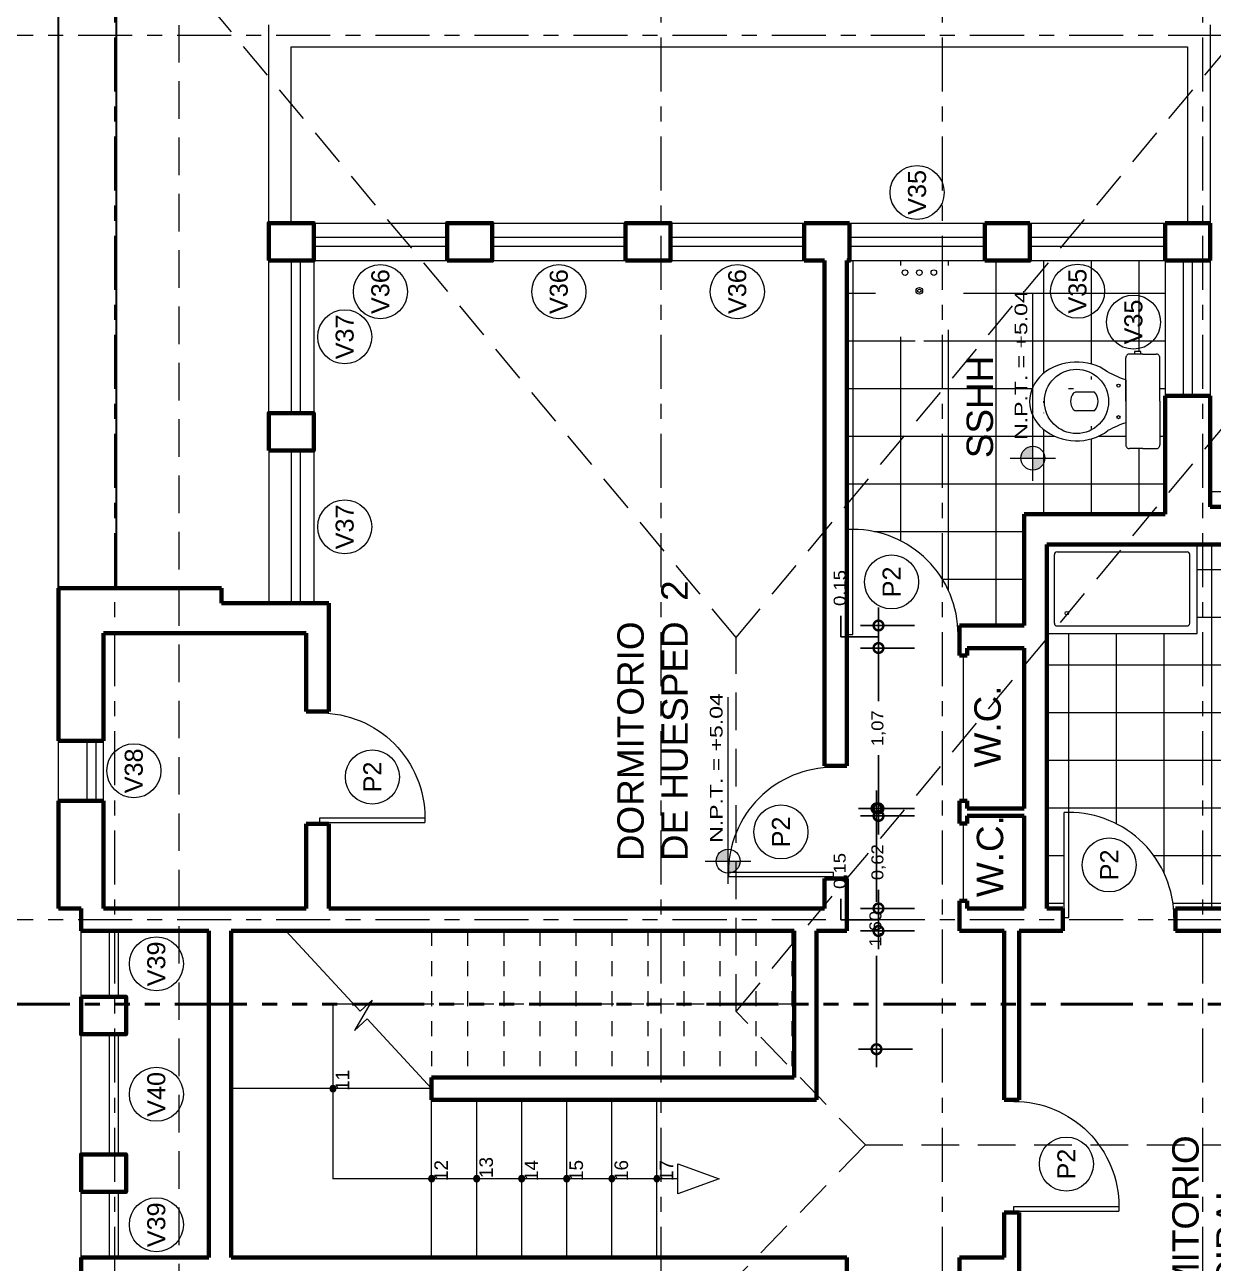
# Model space of a CAD drawing. Header units: millimetres. Extents: x -1459 to -1413, y -119 to 301.
# Drawn here: x -1448.6 to -1440.69, y 54.21 to 62.46 of the extents above; entities that cross this region are included whole.
import ezdxf

# ---------------------------------------------------------------- set-up
doc = ezdxf.new("R2010")
doc.units = ezdxf.units.MM
for name, pattern in [('ACAD_ISO06W100', [36, 24, -3, 0, -3, 0, -3, 0, -3]), ('ACAD_ISO10W100', [18, 12, -3, 0, -3]), ('RAYITAS', [0.375, 0.25, -0.125])]:
    doc.linetypes.add(name, pattern=pattern)
doc.layers.get('0').update_dxf_attribs({"lineweight": 0})
doc.layers.get('Defpoints').update_dxf_attribs({"lineweight": 5})
for name, color, linetype, lineweight in [('CORTE PLUMA 5', 5, 'Continuous', 40), ('COTAS', 190, 'Continuous', 9), ('EJES', 2, 'ACAD_ISO10W100', 13), ('GRADAS CAMBIO NIVEL', 3, 'Continuous', 15), ('MOBILIARIO FIJO', 2, 'Continuous', 9), ('MURO CORTADO', 1, 'Continuous', 60), ('MURO VISTO', 6, 'Continuous', 18), ('PLUMA 4', 8, 'Continuous', 30), ('PROYECCIONES', 40, 'RAYITAS', 13), ('PUERTA VENTANA', 4, 'Continuous', 9), ('TEXTOS', 30, 'Continuous', 5), ('TEXTURAS', 227, 'Continuous', 0), ('VANOS CUADRO', 8, 'Continuous', 9)]:
    doc.layers.add(name, color=color, linetype=linetype, lineweight=lineweight)
doc.styles.add('Arial', font='arial.ttf')
doc.styles.add('ARIAL DERECHO', font='arial.ttf', dxfattribs={"width": 1.1})
doc.styles.get("Standard").update_dxf_attribs({"font": 'arial.ttf'})
doc.dimstyles.new('COTAS 50 OK', dxfattribs={"dimtxt": 0.08, "dimasz": 0.13, "dimexe": 0.12, "dimexo": 0.2, "dimgap": 0.07, "dimtad": 0, "dimtih": 1, "dimtoh": 1, "dimzin": 0, "dimtxsty": 'ARIAL DERECHO', "dimblk": 'DOTSMALL', "dimcen": 0.15, "dimdle": 0.12, "dimadec": 0, "dimazin": 0, "dimtfac": 1, "dimtmove": 1, "dimatfit": 3, "dimfxl": 1, "dimtzin": 0, "dimarcsym": 0})
pattern_1 = [(180, (-1328.150261513478, -492.7297410137849), (-5.551115123125783e-17, -0.3175), []), (270, (-1328.150261513478, -492.7297410137849), (0.3175, -5.551115123125783e-17), [])]

# ---------------------------------------------------------------- blocks, each defined once
blk = doc.blocks.new('npt')
h = blk.add_hatch(color=256)
h.paths.add_polyline_path([(-2.91038e-11, -3.638e-12), (0.0708749999757856, -3.638e-12, 0.4142135623368033), (0, 0.0708750000012515)])
h.paths.add_polyline_path([(0, -0.0708750000012515), (-2.91038e-11, -3.638e-12), (-0.0708749999757856, 0, 0.4142135623232728)])
for p, q in [((0, 0.1350000000020373), (0, -0.1350000000020373)), ((-0.1350000000093132, 0), (0.9715157110476866, 0))]:
    blk.add_line(p, q)
blk.add_circle((0, 0), 0.0708750000000036)
blk = doc.blocks.new('puerta--75')
at = {"layer": 'PUERTA VENTANA'}
for p, q in [((211.9256357490316, 118.6010846630245), (212.6256357490317, 118.6010846630245)), ((211.9256357490316, 118.6010846630245), (211.9256357490316, 118.5710846630245)), ((212.6256357490317, 118.5710846630243), (212.6256357490317, 118.6010846630245)), ((211.9256357490316, 118.5710846630245), (212.6256357490317, 118.5710846630245))]:
    blk.add_line(p, q, dxfattribs=at)
blk.add_arc((211.9256357490316, 118.5710846630243), 0.7000000000000524, 270, 1.302755197527456e-11, dxfattribs=at)
blk = doc.blocks.new('CIRCULO GRADA')
at = {"layer": 'GRADAS CAMBIO NIVEL'}
h = blk.add_hatch(color=256, dxfattribs=at)
h.paths.add_polyline_path([(0.0141421356237146, 0.0141421356237288, 0.4142135623736029), (-0.014142135623743, 0.0141421356237288), (-1.42e-14, 0)])
h.paths.add_polyline_path([(0.0141421356237146, 0.0141421356237288), (-4.26e-14, 0), (0.0141421356237146, -0.0141421356237288, 0.4142135623738109)])
h.paths.add_polyline_path([(0.0141421356237146, -0.0141421356237288), (-4.26e-14, 0), (-0.0141421356237146, -0.0141421356237288, 0.414213562372146)])
h.paths.add_polyline_path([(-7.11e-14, -5.68e-14), (-0.0141421356237999, 0.014142135623672, 0.4142135623711055), (-0.0141421356236862, -0.0141421356237288)])
blk.add_circle((0, 0), 0.02, dxfattribs=at)
blk = doc.blocks.new('INODORO 1')
at = {"layer": 'MOBILIARIO FIJO'}
for p, q in [((367.3718861687515, 148.7860142749043), (367.0817377737691, 148.7860142749043)), ((367.3718861687515, 148.7860142749043), (367.6620345637338, 148.7860142749043)), ((367.0567010465671, 148.6728973968418), (367.0567010465671, 148.7607990253489)), ((367.6870712909359, 148.6728973968416), (367.6870712909359, 148.7607990253614)), ((367.056922695628, 148.6599393464955), (367.0408132338274, 148.659939346496)), ((367.0408132338274, 148.659939346496), (367.0408132338274, 148.6179146635377)), ((367.0408132338274, 148.6179146635377), (367.056922695628, 148.6179146635377)), ((367.0567010465671, 148.6728973968418), (367.0567010465671, 148.5849957683222)), ((367.6870712909359, 148.6728973968416), (367.6870712909359, 148.5849957683345)), ((367.3718861687513, 148.5597805187792), (367.0817377737691, 148.5597805187792)), ((367.2281353397315, 148.559780518779), (367.5156369977714, 148.5597805187792)), ((367.3718861687513, 148.5597805187792), (367.6620345637338, 148.559780518779)), ((367.3097712047582, 148.350357515372), (367.3097712047582, 148.2312875803245)), ((367.4344444308666, 148.350357515372), (367.4344444308666, 148.2312875803243))]:
    blk.add_line(p, q, dxfattribs=at)
for centre, radius in [((367.2670461104175, 148.510534847502), 0.01050617073951798), ((367.4771695252074, 148.510534847502), 0.01050617073951798), ((367.3724452111004, 148.2309715410418), 0.213941777026081)]:
    blk.add_circle(centre, radius, dxfattribs=at)
for centre, radius, start, end in [((367.0817377737691, 148.7609769157389), 0.02503735916548067, 90, 180.4070898312266), ((367.6620345637338, 148.7609769157389), 0.02503735916548067, 359.5929101973957, 90), ((367.0817377737691, 148.5848178779447), 0.02503735916548067, 179.5929101973827, 270), ((367.6620345637338, 148.5848178779445), 0.02503735916548067, 270, 0.4070898312265475), ((367.3721078178124, 148.2833581636849), 0.0915137500792298, 47.06469712182599, 132.935302878174), ((367.345608920503, 148.2328051383201), 0.03586983206079106, 182.4247570438933, 221.6359265069881), ((367.3721078178124, 148.2833581636849), 0.0915137500792298, 234.3729721009291, 305.6270278991839), ((367.3986067151219, 148.2328051383201), 0.03586983206079106, 318.3640734932557, 357.5752429557417)]:
    blk.add_arc(centre, radius, start, end, dxfattribs=at)
blk.add_ellipse((367.3724452111004, 148.2309715410418), major_axis=(-0.0003373932877366696, -0.31206743737107), ratio=0.8415857121190743, start_param=-2.293426309950728, end_param=2.307823187087835, dxfattribs=at)
for points, knots in [([(367.2281353397315, 148.559780518779), (367.2247829374159, 148.5395008579339), (367.2065621791568, 148.4981968193192), (367.1864694924083, 148.45875804), (367.1756766158147, 148.4375733232164)], [0, 0, 0, 0, 0.06166465119885829, 0.1332294422540202, 0.1332294422540202, 0.1332294422540202, 0.1332294422540202]), ([(367.5156369977714, 148.5597805187792), (367.5190887053326, 148.5396575949294), (367.5370036164405, 148.4993662586337), (367.5566997178784, 148.4608595859115), (367.5671427253361, 148.4404984936543)], [0.0004021721269464019, 0.0004021721269464019, 0.0004021721269464019, 0.0004021721269464019, 0.06166465119885829, 0.130541715782985, 0.130541715782985, 0.130541715782985, 0.130541715782985])]:
    blk.add_open_spline(points, degree=3, knots=knots, dxfattribs=at)
blk = doc.blocks.new('lavadero')
at = {"layer": 'MOBILIARIO FIJO'}
for centre, radius in [((270.2381860995952, 170.0337228569724), 0.01840810419685113), ((270.1174549883727, 169.9386143186225), 0.02218251811223126), ((270.1174549883727, 169.9386143186225), 0.01143709943312388), ((270.2381860995952, 169.9382308164518), 0.01840810419685113), ((270.2381860995952, 169.8423552737599), 0.01840810419685113)]:
    blk.add_circle(centre, radius, dxfattribs=at)
blk = doc.blocks.new('tina')
at = {"layer": 'MOBILIARIO FIJO'}
for p, q in [((474.0876714422936, 117.452777468447), (474.0876714422936, 116.4508405376041)), ((474.1376714422937, 117.3847560848762), (474.1376714422937, 116.5188619211749)), ((474.1556928258645, 117.4027774684471), (474.6133904621713, 117.4027774684473)), ((474.6314118457421, 117.3847560848762), (474.6314118457421, 116.5188619211749)), ((474.0876714422936, 116.4508405376041), (474.6814118457421, 116.4508405376041)), ((474.1556928258645, 116.5008405376041), (474.6133904621713, 116.5008405376043))]:
    blk.add_line(p, q, dxfattribs=at)
blk.add_circle((474.2233577326882, 117.3195306842135), 0.01143709943312388, dxfattribs=at)
for centre, start, end in [((474.1556928258645, 117.3847560848762), 90, 180), ((474.6133904621713, 117.3847560848762), 0, 90), ((474.1556928258645, 116.5188619211749), 180, 270), ((474.6133904621713, 116.5188619211749), 270, 0)]:
    blk.add_arc(centre, 0.01802138357084004, start, end, dxfattribs=at)
blk = doc.blocks.new('_DotSmall')
at = {"color": 0, "linetype": 'ByBlock', "const_width": 0.5}
blk.add_lwpolyline([(-0.0625, 0, 1), (0.0625, 0, 1)], format="xyb", close=True, dxfattribs=at)
blk = doc.blocks.new('*D794')
at = {"layer": 'COTAS', "color": 0, "lineweight": -2}
for p, q in [((-1442.917234611934, 56.30547944585121), (-1442.917234611934, 56.69547944585087)), ((-1443.16838740866, 56.50047944585104), (-1443.16838740866, 56.64047944585104)), ((-1442.67725523399, 56.57547944585087), (-1443.037234611934, 56.57547944585087)), ((-1442.917234611934, 56.50047944585104), (-1443.16838740866, 56.50047944585104)), ((-1442.67725523399, 56.42547944585121), (-1443.037234611934, 56.42547944585121))]:
    blk.add_line(p, q, dxfattribs=at)
at = {"layer": 'Defpoints', "color": 0}
for p in [(-1442.917234611934, 56.57547944585087), (-1442.47725523399, 56.57547944585087), (-1442.47725523399, 56.42547944585121)]:
    blk.add_point(p, dxfattribs=at)
at = {"layer": 'COTAS', "color": 0, "lineweight": -2, "xscale": 0.13, "yscale": 0.13, "zscale": 0.13}
for p, rotation in [((-1442.917234611934, 56.57547944585087), 90), ((-1442.917234611934, 56.42547944585121), 270)]:
    blk.add_blockref('_DotSmall', p, dxfattribs=dict(at, rotation=rotation))
at = {"layer": 'COTAS', "color": 0, "insert": (-1443.16838740866, 56.82510154680608), "char_height": 0.08, "attachment_point": 5, "rotation": 90.00000000000001, "style": 'ARIAL DERECHO'}
blk.add_mtext('0,15', dxfattribs=at)
blk = doc.blocks.new('*D795')
at = {"layer": 'COTAS', "color": 0, "lineweight": -2}
for p, q in [((-1442.917234611934, 58.18980445694039), (-1442.917234611934, 58.57980445693939)), ((-1443.16838740866, 58.38480445693989), (-1443.16838740866, 58.52480445693989)), ((-1442.67725523399, 58.45980445693939), (-1443.037234611934, 58.45980445693939)), ((-1442.917234611934, 58.38480445693989), (-1443.16838740866, 58.38480445693989)), ((-1442.67725523399, 58.30980445694038), (-1443.037234611934, 58.30980445694038))]:
    blk.add_line(p, q, dxfattribs=at)
at = {"layer": 'Defpoints', "color": 0}
for p in [(-1442.917234611934, 58.45980445693939), (-1442.47725523399, 58.45980445693939), (-1442.47725523399, 58.30980445694038)]:
    blk.add_point(p, dxfattribs=at)
at = {"layer": 'COTAS', "color": 0, "lineweight": -2, "xscale": 0.13, "yscale": 0.13, "zscale": 0.13}
for p, rotation in [((-1442.917234611934, 58.45980445693939), 90), ((-1442.917234611934, 58.30980445694038), 270)]:
    blk.add_blockref('_DotSmall', p, dxfattribs=dict(at, rotation=rotation))
at = {"layer": 'COTAS', "color": 0, "insert": (-1443.16838740866, 58.70942655789493), "char_height": 0.08, "attachment_point": 5, "rotation": 90.00000000000001, "style": 'ARIAL DERECHO'}
blk.add_mtext('0,15', dxfattribs=at)
blk = doc.blocks.new('*D796')
at = {"layer": 'COTAS', "color": 0, "lineweight": -2}
for p, q in [((-1442.930518359869, 57.36143229133889), (-1442.930518359869, 56.6197058685951)), ((-1442.690538981924, 57.2414322913389), (-1443.050518359869, 57.2414322913389)), ((-1442.930518359869, 55.5179794458513), (-1442.930518359869, 56.2597058685951)), ((-1442.690538981924, 55.6379794458513), (-1443.050518359869, 55.6379794458513))]:
    blk.add_line(p, q, dxfattribs=at)
at = {"layer": 'Defpoints', "color": 0}
for p in [(-1442.490538981924, 57.2414322913389), (-1442.930518359869, 55.6379794458513), (-1442.490538981924, 55.6379794458513)]:
    blk.add_point(p, dxfattribs=at)
at = {"layer": 'COTAS', "color": 0, "lineweight": -2, "xscale": 0.13, "yscale": 0.13, "zscale": 0.13}
for p, rotation in [((-1442.930518359869, 57.2414322913389), 90), ((-1442.930518359869, 55.6379794458513), 270)]:
    blk.add_blockref('_DotSmall', p, dxfattribs=dict(at, rotation=rotation))
at = {"layer": 'COTAS', "color": 0, "insert": (-1442.930518359869, 56.43970586859515), "char_height": 0.08, "attachment_point": 5, "rotation": 90.00000000000001, "style": 'ARIAL DERECHO'}
blk.add_mtext('1,60', dxfattribs=at)
blk = doc.blocks.new('*D797')
at = {"layer": 'COTAS', "color": 0, "lineweight": -2}
for p, q in [((-1442.917234611934, 57.31143229133882), (-1442.917234611934, 57.06729761484315)), ((-1442.67725523399, 57.19143229133883), (-1443.037234611934, 57.19143229133883)), ((-1442.917234611934, 56.45547944585088), (-1442.917234611934, 56.69961412234655)), ((-1442.67725523399, 56.57547944585087), (-1443.037234611934, 56.57547944585087))]:
    blk.add_line(p, q, dxfattribs=at)
at = {"layer": 'Defpoints', "color": 0}
for p in [(-1442.917234611934, 57.19143229133883), (-1442.47725523399, 57.19143229133883), (-1442.47725523399, 56.57547944585087)]:
    blk.add_point(p, dxfattribs=at)
at = {"layer": 'COTAS', "color": 0, "lineweight": -2, "xscale": 0.13, "yscale": 0.13, "zscale": 0.13}
for p, rotation in [((-1442.917234611934, 57.19143229133883), 90), ((-1442.917234611934, 56.57547944585087), 270)]:
    blk.add_blockref('_DotSmall', p, dxfattribs=dict(at, rotation=rotation))
at = {"layer": 'COTAS', "color": 0, "insert": (-1442.917234611934, 56.88345586859491), "char_height": 0.08, "attachment_point": 5, "rotation": 90.00000000000001, "style": 'ARIAL DERECHO'}
blk.add_mtext('0,62', dxfattribs=at)
blk = doc.blocks.new('*D798')
at = {"layer": 'COTAS', "color": 0, "lineweight": -2}
for p, q in [((-1442.917234611934, 58.42980445694038), (-1442.917234611934, 57.95576844235246)), ((-1442.67725523399, 58.30980445694038), (-1443.037234611934, 58.30980445694038)), ((-1442.917234611934, 57.1214322913389), (-1442.917234611934, 57.59546830592681)), ((-1442.67725523399, 57.2414322913389), (-1443.037234611934, 57.2414322913389))]:
    blk.add_line(p, q, dxfattribs=at)
at = {"layer": 'Defpoints', "color": 0}
for p in [(-1442.917234611934, 58.30980445694038), (-1442.47725523399, 58.30980445694038), (-1442.47725523399, 57.2414322913389)]:
    blk.add_point(p, dxfattribs=at)
at = {"layer": 'COTAS', "color": 0, "lineweight": -2, "xscale": 0.13, "yscale": 0.13, "zscale": 0.13}
for p, rotation in [((-1442.917234611934, 58.30980445694038), 90), ((-1442.917234611934, 57.2414322913389), 270)]:
    blk.add_blockref('_DotSmall', p, dxfattribs=dict(at, rotation=rotation))
at = {"layer": 'COTAS', "color": 0, "insert": (-1442.917234611934, 57.7756183741397), "char_height": 0.08, "attachment_point": 5, "rotation": 90.00000000000001, "style": 'ARIAL DERECHO'}
blk.add_mtext('1,07', dxfattribs=at)

msp = doc.modelspace()

# ---------------------------------------------------------------- hatches: boundary and pattern name
at = {"layer": 'TEXTURAS'}
h = msp.add_hatch(dxfattribs=at)
h.set_pattern_fill('ANSI37', color=256, scale=0.1, angle=45, style=0)
h.set_pattern_definition(pattern_1)
h.paths.add_polyline_path([(-1442.937069423746, 60.63633754151462), (-1442.937069423746, 60.82930177013188, -0.414213562373095), (-1442.909457267451, 60.85691392642704), (-1442.490538981924, 60.85691392642704), (-1442.490538981924, 60.88978683261402), (-1443.110037610481, 60.88978683261402), (-1443.127255233989, 60.88978683261402), (-1443.12725523399, 59.26452822972576), (-1442.490538981924, 60.02838392633961), (-1442.490538981924, 60.39779901752931, -0.5753149306395711)])
h = msp.add_hatch(dxfattribs=at)
h.set_pattern_fill('ANSI37', color=256, scale=0.1, angle=45, style=0)
h.set_pattern_definition(pattern_1)
h.paths.add_polyline_path([(-1442.490538981924, 60.88978683261402), (-1442.490538981924, 60.85691392642704), (-1442.379457267451, 60.85691392642704, -0.4142135623720597), (-1442.351845111156, 60.82930177013199), (-1442.351845111155, 60.63633754157351, -0.2503601734441177), (-1442.490538981924, 60.39779901752931), (-1442.490538981924, 60.02838392633961), (-1441.772511699503, 60.88978683261402), (-1441.910037610481, 60.88978683261402), (-1442.210037610481, 60.88978683261402)])
h = msp.add_hatch(dxfattribs=at)
h.set_pattern_fill('ANSI37', color=256, scale=0.1, angle=45, style=0)
h.set_pattern_definition(pattern_1)
edge = h.paths.add_edge_path()
edge.add_line((-1442.490538981924, 60.02838392633961), (-1442.490538981924, 59.90628803957199))
edge.add_line((-1442.490538981924, 59.90628803957199), (-1441.905801096501, 59.90628803957199))
edge.add_ellipse((-1441.598502421081, 59.9519295151533), major_axis=(-0.3120674373710446, 0.0003373932873518012), ratio=0.84158571211866, start_angle=228.5963518155213, end_angle=370.0815713330672, ccw=False)
edge.add_spline(control_points=[(-1441.391900638906, 60.14869811043897), (-1441.370715922123, 60.13790523384543), (-1441.331277142804, 60.11781254709692), (-1441.289973104189, 60.09959178883784), (-1441.269693443344, 60.09623938652223)], knot_values=[0, 0, 0, 0, 0.0715647910551619, 0.1332294422540202, 0.1332294422540202, 0.1332294422540202, 0.1332294422540202], degree=3, periodic=0)
edge.add_line((-1441.269693443344, 60.09623938652223), (-1441.269693443344, 60.24263695248462))
edge.add_arc((-1441.244656084178, 60.24263695248462), 0.02503735916549282, 90, 180, ccw=False)
edge.add_line((-1441.244656084178, 60.2676743116501), (-1441.211559298585, 60.2676740741833))
edge.add_line((-1441.211559298585, 60.2676740741833), (-1441.211559298585, 60.28356149242629))
edge.add_line((-1441.211559298585, 60.28356149242629), (-1441.169534615627, 60.28356149242629))
edge.add_line((-1441.169534615627, 60.28356149242629), (-1441.169534615627, 60.26767367968657))
edge.add_line((-1441.169534615627, 60.26767367968657), (-1441.156576565281, 60.26767367968657))
edge.add_line((-1441.156576565281, 60.26767367968657), (-1441.068497046384, 60.2676743116501))
edge.add_arc((-1441.068497046384, 60.24263695248462), 0.02503735916548253, 0, 90, ccw=False)
edge.add_line((-1441.043459687219, 60.24263695248462), (-1441.043459687219, 59.95248855750216))
edge.add_line((-1441.043459687219, 59.95248855750216), (-1441.043459687219, 59.90628803957199))
edge.add_line((-1441.043459687219, 59.90628803957199), (-1441.00849720651, 59.90628803957199))
edge.add_line((-1441.00849720651, 59.90628803957199), (-1441.00849720651, 59.98978683261404))
edge.add_line((-1441.00849720651, 59.98978683261404), (-1441.00849720651, 60.88978683261402))
edge.add_line((-1441.00849720651, 60.88978683261402), (-1441.772511699503, 60.88978683261402))
edge.add_line((-1441.772511699503, 60.88978683261402), (-1442.490538981924, 60.02838392633961))
h = msp.add_hatch(dxfattribs=at)
h.set_pattern_fill('ANSI37', color=256, scale=0.1, angle=45, style=0)
h.set_pattern_definition(pattern_1)
h.paths.add_polyline_path([(-1443.12725523399, 59.26452822972576), (-1443.12725523399, 58.3998044569399), (-1443.11725523399, 58.3998044569399), (-1443.11725523399, 59.09980445693984), (-1443.087255233992, 59.09980445693995, -0.2608502408390358), (-1442.490538981924, 58.76576854605409), (-1442.490538981924, 60.02838392633961)])
h = msp.add_hatch(dxfattribs=at)
h.set_pattern_fill('ANSI37', color=256, scale=0.1, angle=45, style=0)
h.set_pattern_definition(pattern_1)
edge = h.paths.add_edge_path()
edge.add_line((-1442.490538981924, 59.90628803957199), (-1442.490538981924, 58.76576854605409))
edge.add_arc((-1443.087255233989, 58.3998044569399), 0.7000000000000796, 0, 31.520650696167024, ccw=False)
edge.add_line((-1442.387255233989, 58.3998044569399), (-1442.377255233989, 58.3998044569399))
edge.add_line((-1442.377255233989, 58.3998044569399), (-1442.377255233989, 58.45980445693939))
edge.add_line((-1442.377255233989, 58.45980445693939), (-1441.946127440305, 58.45980445693985))
edge.add_line((-1441.946127440305, 58.45980445693985), (-1441.946127440305, 59.20014116808179))
edge.add_line((-1441.946127440305, 59.20014116808179), (-1441.10454486956, 59.20014116808224))
edge.add_line((-1441.10454486956, 59.20014116808224), (-1441.00849720651, 59.31536762112839))
edge.add_line((-1441.00849720651, 59.31536762112839), (-1441.00849720651, 59.90628803957199))
edge.add_line((-1441.00849720651, 59.90628803957199), (-1441.043459687219, 59.90628803957199))
edge.add_line((-1441.043459687219, 59.90628803957199), (-1441.043459687219, 59.66234016251994))
edge.add_arc((-1441.068497046384, 59.66234016251994), 0.02503735916549565, -90, 0, ccw=False)
edge.add_line((-1441.068497046384, 59.63730280335446), (-1441.156576565281, 59.63730343531776))
edge.add_line((-1441.156576565281, 59.63730343531776), (-1441.244656084178, 59.63730280335446))
edge.add_arc((-1441.244656084178, 59.66234016251994), 0.02503735916548252, 180, 270, ccw=False)
edge.add_line((-1441.269693443344, 59.66234016251994), (-1441.269693443344, 59.80873772848233))
edge.add_spline(control_points=[(-1441.269693443344, 59.80873772848233), (-1441.289816367193, 59.8052860209211), (-1441.330107703489, 59.78737110981317), (-1441.368614376211, 59.76767500837533), (-1441.388975468469, 59.75723200091758)], knot_values=[0.0004021721269464019, 0.0004021721269464019, 0.0004021721269464019, 0.0004021721269464019, 0.06166465119885829, 0.130541715782985, 0.130541715782985, 0.130541715782985, 0.130541715782985], degree=3, periodic=0)
edge.add_ellipse((-1441.598502421081, 59.9519295151533), major_axis=(-0.3120674373710446, 0.0003373932873518012), ratio=0.84158571211866, start_angle=370.0815713330672, end_angle=492.22852848246464, ccw=False)
edge.add_line((-1441.905801096501, 59.90628803957199), (-1442.490538981924, 59.90628803957199))
h = msp.add_hatch(dxfattribs=at)
h.set_pattern_fill('ANSI37', color=256, scale=0.1, angle=45, style=0)
h.set_pattern_definition([(180, (-1398.787201734113, -397.7314902178164), (-5.551115123125783e-17, -0.3175), []), (270, (-1398.787201734113, -397.7314902178164), (0.3175, -5.551115123125783e-17), [])])
edge = h.paths.add_edge_path(flags=16)
edge.add_ellipse((-1440.297913272509, 57.95694024224187), major_axis=(0.3120674373710455, 0.0003373932876609182), ratio=0.8415857121193885, start_angle=47.771471517431394, end_angle=311.4036481844864, ccw=False)
edge.add_spline(control_points=[(-1440.088386319896, 58.15163775647758), (-1440.068025227639, 58.14119474901983), (-1440.029518554917, 58.121498647582), (-1439.989227218621, 58.10358373647406), (-1439.969104294771, 58.10013202891284)], knot_values=[0.000402172126946404, 0.000402172126946404, 0.000402172126946404, 0.000402172126946404, 0.06927923671107312, 0.130541715782985, 0.130541715782985, 0.130541715782985, 0.130541715782985], degree=3, periodic=0)
edge.add_line((-1439.969104294771, 58.10013202891284), (-1439.969104294772, 58.24652959487523))
edge.add_arc((-1439.944066935606, 58.24652959487523), 0.02503735916548253, 90.40708979480519, 180, ccw=False)
edge.add_line((-1439.94424482598, 58.2715663220774), (-1439.855987416709, 58.2715663220774))
edge.add_line((-1439.855987416709, 58.2715663220774), (-1439.768085788189, 58.2715663220774))
edge.add_arc((-1439.767907897812, 58.24652959487523), 0.02503735916549566, 0, 90.40708980260979, ccw=False)
edge.add_line((-1439.742870538646, 58.24652959487523), (-1439.742870538646, 57.956381199893))
edge.add_line((-1439.742870538646, 57.956381199893), (-1439.742870538646, 57.66623280491055))
edge.add_arc((-1439.767907897812, 57.66623280491055), 0.02503735916548253, -89.59291013234753, 0, ccw=False)
edge.add_line((-1439.767730007406, 57.6411960777086), (-1439.855987416709, 57.6411960777086))
edge.add_line((-1439.855987416709, 57.6411960777086), (-1439.868945467055, 57.6411960777086))
edge.add_line((-1439.868945467055, 57.6411960777086), (-1439.868945467055, 57.62530826496888))
edge.add_line((-1439.868945467055, 57.62530826496888), (-1439.910970150013, 57.62530826496888))
edge.add_line((-1439.910970150013, 57.62530826496888), (-1439.910970150013, 57.6411960777086))
edge.add_line((-1439.910970150013, 57.6411960777086), (-1439.943889045196, 57.6411960777086))
edge.add_arc((-1439.944066935606, 57.66623280491055), 0.02503735916549283, 180, 270.4070898759775, ccw=False)
edge.add_line((-1439.969104294771, 57.66623280491055), (-1439.969104294771, 57.81263037087294))
edge.add_spline(control_points=[(-1439.969104294772, 57.81263037087294), (-1439.989383955617, 57.80927796855732), (-1440.030687994231, 57.79105721029825), (-1440.070126773551, 57.77096452354974), (-1440.091311490334, 57.76017164695619)], knot_values=[0, 0, 0, 0, 0.06166465119885829, 0.1332294422540202, 0.1332294422540202, 0.1332294422540202, 0.1332294422540202], degree=3, periodic=0)
h.paths.add_polyline_path([(-1439.963438322771, 57.32209157302484), (-1439.770474094213, 57.32209157302415, -0.4142135623720599), (-1439.742861937918, 57.29447941672899), (-1439.742861937918, 56.76447941672924, -0.4142135623730951), (-1439.770474094213, 56.73686726043408), (-1439.963438322827, 56.73686726043408, -0.9646142265620266)], flags=16)
edge = h.paths.add_edge_path()
edge.add_line((-1439.692879155745, 56.57547944585085), (-1439.692879155744, 59.00014116808288))
edge.add_line((-1439.692879155744, 59.00014116808288), (-1440.794190509462, 59.00014116808231))
edge.add_line((-1440.794190509462, 59.00014116808231), (-1440.794190509462, 58.40640076463328))
edge.add_line((-1440.794190509462, 58.40640076463328), (-1441.796127440305, 58.40640076463328))
edge.add_line((-1441.796127440305, 58.40640076463328), (-1441.796127440305, 56.57547944585085))
edge.add_line((-1441.796127440305, 56.57547944585085), (-1441.680036937272, 56.57547944585085))
edge.add_line((-1441.680036937272, 56.57547944585085), (-1441.680036937272, 57.21547944585106))
edge.add_line((-1441.680036937272, 57.21547944585106), (-1441.650036937273, 57.21547944585106))
edge.add_arc((-1441.650036937272, 56.51547944585101), 0.7000000000000455, 0, 90.00000000011158, ccw=False)
edge.add_line((-1440.950036937272, 56.51547944585101), (-1440.940036937272, 56.51547944585101))
edge.add_line((-1440.940036937272, 56.51547944585101), (-1440.940036937272, 56.57547944585085))
edge.add_line((-1440.940036937272, 56.57547944585085), (-1439.692879155745, 56.57547944585085))

# ---------------------------------------------------------------- linework, layer by layer
at = {"layer": 'CORTE PLUMA 5', "linetype": 'ACAD_ISO06W100', "lineweight": 40, "ltscale": 0.02}
msp.add_line((-1453.503038981919, 55.93797944585103), (-1425.428038981923, 55.93797944585103), dxfattribs=at)
at = {"layer": 'EJES', "ltscale": 0.03}
for p, q in [((-1448.003038981919, 29.67547944585132), (-1448.003038981919, 81.60047944585105)), ((-1444.365538981924, 29.67547944585098), (-1444.365538981924, 81.60047944585082)), ((-1442.490538981924, 29.67547944585132), (-1442.490538981924, 81.60047944585128)), ((-1440.758038981935, 29.6754794458511), (-1440.758038981935, 81.60047944585082)), ((-1427.428038981923, 62.38797944585073), (-1451.503038981919, 62.38797944585619)), ((-1427.428038981924, 56.50049543652742), (-1451.503038981919, 56.50049543652764))]:
    msp.add_line(p, q, dxfattribs=at)
at = {"layer": 'GRADAS CAMBIO NIVEL'}
for p, q in [((-1446.550698106895, 55.93797944585091), (-1446.550698106894, 54.77547944585112)), ((-1446.413019736056, 55.93797944585091), (-1446.550698106895, 55.93797944585091)), ((-1445.893443179783, 55.37547944585137), (-1447.228038981925, 55.37547944585125)), ((-1445.893357231899, 54.25047944585103), (-1445.893357231899, 55.30047944585121)), ((-1445.5933572319, 54.25047944585103), (-1445.5933572319, 55.30047944585121)), ((-1445.2933572319, 54.25047944585103), (-1445.2933572319, 55.30047944585121)), ((-1444.993357231901, 54.25047944585103), (-1444.993357231901, 55.30047944585121)), ((-1444.693357231901, 54.25047944585103), (-1444.693357231901, 55.30047944585121)), ((-1444.393357231902, 54.25047944585103), (-1444.393357231902, 55.30047944585121)), ((-1444.254405965381, 54.8754794458562), (-1443.979247312752, 54.77547944585038)), ((-1444.254405965381, 54.67547944584456), (-1444.254405965381, 54.8754794458562)), ((-1444.254405965381, 54.77547944585038), (-1446.550698106894, 54.77547944585112)), ((-1443.979247312752, 54.77547944585038), (-1444.254405965381, 54.67547944584456))]:
    msp.add_line(p, q, dxfattribs=at)
msp.add_lwpolyline([(-1446.86331941816, 56.42547944585121), (-1446.369183250561, 55.89052152498638), (-1446.289368517964, 55.96424565673007), (-1446.407564410072, 55.76171323497132), (-1446.322651913364, 55.84014612436883), (-1445.893443179783, 55.37547944585137)], dxfattribs=at)
at = {"layer": 'MOBILIARIO FIJO'}
for p, q in [((-1442.352255233989, 58.25980445694015), (-1442.352255233989, 57.29143229133885)), ((-1442.352255233989, 57.14143229133876), (-1442.352255233989, 56.62555361068914))]:
    msp.add_line(p, q, dxfattribs=at)
at = {"layer": 'MURO CORTADO'}
for p, q in [((-1443.413118418425, 61.13978683261402), (-1443.110037610481, 61.13978683261402)), ((-1442.210037610481, 61.13978683261402), (-1441.910037610481, 61.13978683261402)), ((-1441.00849720651, 60.88978683261402), (-1441.00849720651, 61.13978683261402)), ((-1441.00849720651, 61.13978683261402), (-1440.708497206509, 61.13978683261402)), ((-1440.708497206509, 61.13978683261402), (-1440.708497206509, 60.88978683261402)), ((-1440.708497206509, 60.88978683261402), (-1441.00849720651, 60.88978683261402)), ((-1441.00849720651, 59.98978683261404), (-1441.00849720651, 59.20014116808224)), ((-1440.708497206509, 59.98978683261404), (-1441.00849720651, 59.98978683261404)), ((-1440.70849720651, 59.98978683261404), (-1440.708497206509, 59.25014116808288)), ((-1440.708497206509, 59.25014116808288), (-1440.596636327742, 59.25014116808288)), ((-1441.00849720651, 59.20014116808224), (-1441.946127440305, 59.20014116808179)), ((-1441.946127440305, 59.20014116808179), (-1441.946127440305, 58.45980445693985)), ((-1440.596636327743, 59.00014116808254), (-1441.796127440304, 59.00014116808197)), ((-1441.796127440304, 59.00014116808197), (-1441.796127440304, 56.57547944585085)), ((-1447.292487500316, 58.7091896475724), (-1448.378038981924, 58.70918964757217)), ((-1448.378038981924, 57.69233454671254), (-1448.378038981924, 58.70918964757217)), ((-1447.292487500316, 58.70918964757229), (-1447.292487500316, 58.60918964757238)), ((-1447.292487500316, 58.60918964757238), (-1446.578038981924, 58.60918964757238)), ((-1446.578038981924, 58.60918964757238), (-1446.578038981924, 57.88797944585107)), ((-1446.728038981924, 58.40918964757211), (-1448.078038981924, 58.40918964757211)), ((-1448.078038981924, 57.69233454671254), (-1448.078038981924, 58.40918964757438)), ((-1446.728038981924, 57.88797944585107), (-1446.728038981924, 58.40918964757211)), ((-1441.946127440305, 58.45980445693985), (-1442.377255233989, 58.45980445693939)), ((-1442.377255233989, 58.45980445693939), (-1442.377255233989, 58.25980445694015)), ((-1442.327255233989, 58.3098044569401), (-1441.946127440305, 58.30980445693976)), ((-1441.946127440305, 58.30980445693976), (-1441.946127440305, 57.2414322913389)), ((-1442.377255233989, 58.25980445694015), (-1442.327255233989, 58.25980445694015)), ((-1446.728038981924, 57.88797944585107), (-1446.578038981924, 57.88797944585107)), ((-1448.078038981924, 57.69233454671254), (-1448.378038981924, 57.69233454671254)), ((-1443.27725523399, 57.52547944585123), (-1443.127255233989, 57.525479445851)), ((-1448.378038981925, 56.57547944585085), (-1448.378038981925, 57.29233454671257)), ((-1448.078038981924, 57.29233454671257), (-1448.378038981925, 57.29233454671257)), ((-1448.078038981925, 56.57547944585085), (-1448.078038981925, 57.29233454671257)), ((-1442.377255233989, 57.29143229133885), (-1442.327255233989, 57.29143229133885)), ((-1442.327255233989, 57.2414322913389), (-1441.946127440305, 57.2414322913389)), ((-1442.327255233989, 57.19143229133883), (-1441.946127440305, 57.19143229133894)), ((-1441.946127440305, 57.19143229133883), (-1441.946127440305, 56.57547944585085)), ((-1446.728038981924, 56.57547944585085), (-1446.728038981924, 57.13797944585028)), ((-1446.728038981924, 57.13797944585039), (-1446.578038981924, 57.13797944585039)), ((-1446.578038981924, 57.13797944585039), (-1446.578038981924, 56.57547944585085)), ((-1442.377255233989, 57.14143229133876), (-1442.327255233989, 57.14143229133876)), ((-1443.27725523399, 56.57547944585062), (-1443.277255233989, 56.77547944585078)), ((-1443.27725523399, 56.77547944585078), (-1443.127255233989, 56.77547944585078)), ((-1443.127255233989, 56.42547944585121), (-1443.127255233989, 56.77547944585078)), ((-1448.228038981924, 56.57547944585085), (-1448.378038981925, 56.57547944585085)), ((-1448.228038981925, 56.42547944585121), (-1448.228038981925, 56.57547944585085)), ((-1446.728038981924, 56.57547944585085), (-1448.078038981925, 56.57547944585085)), ((-1443.27725523399, 56.57547944585073), (-1446.578038981924, 56.57547944585085)), ((-1442.377255233989, 56.62555361068914), (-1442.327255233989, 56.62555361068914)), ((-1441.946127440305, 56.57547944585085), (-1442.327255233989, 56.57547944585085)), ((-1441.690036937272, 56.57547944585085), (-1441.796127440304, 56.57547944585085)), ((-1441.690036937272, 56.57547944585085), (-1441.690036937272, 56.4254794458511)), ((-1440.940036937272, 56.57547944585085), (-1440.940036937272, 56.4254794458511)), ((-1439.692879155744, 56.57547944585085), (-1440.940036937272, 56.57547944585085)), ((-1448.228038981925, 56.42547944585121), (-1447.378038981925, 56.42547944585124)), ((-1447.378038981925, 56.42547944585118), (-1447.378038981925, 54.250479445851)), ((-1447.228038981925, 56.42547944585121), (-1447.228038981925, 54.25047944585103)), ((-1447.228038981925, 56.42547944585124), (-1443.47903667004, 56.42547944585121)), ((-1443.47903667004, 55.45047944585119), (-1443.479036670041, 56.42547944585121)), ((-1443.32903667004, 55.30047944585121), (-1443.32903667004, 56.42547944585121)), ((-1443.32903667004, 56.42547944585121), (-1443.127255233989, 56.42547944585121)), ((-1442.377255233989, 56.42547944585121), (-1442.080884246573, 56.42547944585121)), ((-1442.080884246573, 55.30047944585121), (-1442.080884246574, 56.42547944585121)), ((-1441.980884246574, 55.30047944585121), (-1441.980884246573, 56.42547944585121)), ((-1441.980884246573, 56.4254794458511), (-1441.690036937272, 56.42547944585121)), ((-1440.940036937271, 56.42547944585121), (-1438.242879155744, 56.42547944585121)), ((-1445.893443179783, 55.45047944585119), (-1443.47903667004, 55.45047944585119)), ((-1445.893443179783, 55.30047944585121), (-1445.893443179783, 55.45047944585119)), ((-1445.893443179783, 55.30047944585121), (-1443.32903667004, 55.30047944585121)), ((-1442.080884246573, 55.30047944585121), (-1441.980884246573, 55.30047944585121)), ((-1442.080884246573, 54.25047944585103), (-1442.080884246573, 54.55047944585121)), ((-1442.080884246573, 54.55047944585121), (-1441.980884246574, 54.55047944585121)), ((-1441.980884246574, 51.68242837677164), (-1441.980884246573, 54.55047944585121)), ((-1448.228038981925, 54.25047944585103), (-1448.228038981925, 53.38362434498933)), ((-1447.378038981925, 54.250479445851), (-1448.228038981925, 54.25047944585103)), ((-1443.12725523399, 54.25047944585103), (-1447.228038981925, 54.250479445851)), ((-1443.12725523399, 54.10047944585082), (-1443.127255233989, 54.25047944585103)), ((-1442.080884246574, 54.25047944585103), (-1442.377255233989, 54.25047944585103)), ((-1442.377255233989, 54.10047944585082), (-1442.377255233989, 54.25047944585103))]:
    msp.add_line(p, q, dxfattribs=at)
for points in [[(-1446.97849720651, 60.88978683261402), (-1446.97849720651, 61.13978683261402), (-1446.67849720651, 61.13978683261402), (-1446.67849720651, 60.88978683261402)], [(-1445.790037610481, 60.88978683261402), (-1445.790037610481, 61.13978683261402), (-1445.490037610481, 61.13978683261402), (-1445.490037610481, 60.88978683261402)], [(-1444.601578014453, 60.88978683261402), (-1444.601578014453, 61.13978683261402), (-1444.301578014453, 61.13978683261402), (-1444.301578014453, 60.88978683261402)], [(-1446.97849720651, 59.62448824009297), (-1446.97849720651, 59.87448824009297), (-1446.67849720651, 59.87448824009297), (-1446.67849720651, 59.62448824009297)], [(-1448.228038981925, 55.9879794458511), (-1448.228038981925, 55.7379794458511), (-1447.928038981925, 55.7379794458511), (-1447.928038981925, 55.9879794458511)], [(-1448.228038981925, 54.68797944585114), (-1448.228038981925, 54.93797944585114), (-1447.928038981925, 54.93797944585114), (-1447.928038981925, 54.68797944585114)]]:
    msp.add_lwpolyline(points, close=True, dxfattribs=at)
for points in [[(-1443.413118418425, 60.88978683261402), (-1443.413118418425, 61.13978683261402)], [(-1443.110037610481, 61.13978683261402), (-1443.110037610481, 60.88978683261402), (-1443.127255233989, 60.88978683261402)], [(-1442.210037610481, 60.88978683261402), (-1442.210037610481, 61.13978683261402)], [(-1441.910037610481, 61.13978683261402), (-1441.910037610481, 60.88978683261402), (-1442.210037610481, 60.88978683261402)], [(-1443.27725523399, 60.88978683261402), (-1443.413118418425, 60.88978683261402)], [(-1443.27725523399, 57.52547944585123), (-1443.27725523399, 60.88978683261402)], [(-1443.127255233989, 60.88978683261402), (-1443.12725523399, 57.525479445851)], [(-1442.327255233989, 58.25980445694015), (-1442.327255233989, 58.3098044569401)], [(-1442.377255233989, 57.14143229133876), (-1442.377255233989, 57.29143229133885)], [(-1442.327255233989, 57.2414322913389), (-1442.327255233989, 57.29143229133885)], [(-1442.327255233989, 57.14143229133876), (-1442.327255233989, 57.19143229133883)], [(-1442.377255233989, 56.42547944585121), (-1442.377255233989, 56.62555361068914)], [(-1442.327255233989, 56.57547944585085), (-1442.327255233989, 56.62555361068914)]]:
    msp.add_lwpolyline(points, dxfattribs=at)
at = {"layer": 'MURO VISTO'}
for p, q in [((-1446.97849720651, 59.87448824009297), (-1446.97849720651, 62.46008226908756)), ((-1440.708497206509, 62.46008226908768), (-1440.708497206509, 61.13978683261402)), ((-1446.82849720651, 61.13978683261402), (-1446.82849720651, 62.3122568251683)), ((-1446.82849720651, 62.3122568251683), (-1440.85849720651, 62.3122568251683)), ((-1440.85849720651, 62.3122568251683), (-1440.85849720651, 61.13978683261402)), ((-1446.67849720651, 61.13978683261402), (-1445.790037610481, 61.13978683261402)), ((-1445.490037610481, 61.13978683261402), (-1444.601578014453, 61.13978683261402)), ((-1444.301578014453, 61.13978683261402), (-1443.413118418425, 61.13978683261402)), ((-1443.110037610481, 61.13978683261402), (-1442.210037610482, 61.13978683261402)), ((-1441.910037610481, 61.13978683261402), (-1441.00849720651, 61.13978683261413)), ((-1446.67849720651, 60.88978683261402), (-1446.67849720651, 59.87448824009297)), ((-1446.67849720651, 60.88978683261402), (-1445.790037610481, 60.88978683261402)), ((-1445.490037610481, 60.88978683261402), (-1444.601578014453, 60.88978683261402)), ((-1444.301578014453, 60.88978683261402), (-1443.413118418425, 60.88978683261402)), ((-1443.110037610481, 60.88978683261402), (-1442.210037610481, 60.88978683261402)), ((-1441.910037610481, 60.88978683261402), (-1441.00849720651, 60.88978683261402)), ((-1441.00849720651, 60.88978683261402), (-1441.00849720651, 59.98978683261404)), ((-1440.70849720651, 60.88978683261402), (-1440.70849720651, 59.98978683261404)), ((-1446.97849720651, 59.62448824009297), (-1446.97849720651, 58.60918964757192)), ((-1446.67849720651, 59.62448824009297), (-1446.67849720651, 58.60918964757192)), ((-1440.708497206509, 59.35265400193211), (-1439.278497206509, 59.35265400193211)), ((-1448.378038981925, 57.29233454671257), (-1448.378038981924, 57.69233454671254)), ((-1448.078038981924, 57.29233454671257), (-1448.078038981924, 57.69233454671254)), ((-1448.228038981925, 55.9879794458511), (-1448.228038981925, 56.42547944585121)), ((-1448.228038981925, 54.93797944585114), (-1448.228038981925, 55.7379794458511)), ((-1448.228038981925, 54.25047944585103), (-1448.228038981925, 54.68797944585114))]:
    msp.add_line(p, q, dxfattribs=at)
at = {"layer": 'PLUMA 4'}
for p, q in [((-1448.378038981924, 58.70918964757206), (-1448.378038981924, 75.96922944585182)), ((-1447.991445532702, 58.70918964757229), (-1447.991445532702, 75.58922944585183))]:
    msp.add_line(p, q, dxfattribs=at)
at = {"layer": 'PROYECCIONES'}
for p, q in [((-1447.578039969147, 62.83347667860332), (-1447.578039454542, 51.9254794458511)), ((-1443.865188981925, 58.37924393667478), (-1447.578039969147, 62.83347667860332)), ((-1443.865188981925, 58.37924393667478), (-1440.152337994702, 62.83347667860332)), ((-1443.865188981925, 55.88825185097537), (-1440.152337961768, 60.34248467823235)), ((-1443.865188981925, 55.88825185097537, -3.59), (-1443.865188981925, 58.3792439366749, -3.59)), ((-1443.004844981925, 55.00047944585228), (-1443.865188981925, 55.88825185097537)), ((-1443.004844981925, 55.00047944585228), (-1443.865188981925, 54.11270704072919)), ((-1443.004844981925, 55.00047944585228), (-1439.128235656752, 55.00047899974876))]:
    msp.add_line(p, q, dxfattribs=at)
at = {"layer": 'PROYECCIONES', "linetype": 'RAYITAS', "lineweight": 13, "ltscale": 0.3}
for p, q in [((-1445.893443179981, 56.42547944585122), (-1445.893443179783, 55.45047944585119)), ((-1445.653443179981, 56.42547944590014), (-1445.653443179783, 55.4504794459001)), ((-1445.413443179981, 56.42547944594905), (-1445.413443179783, 55.45047944594901)), ((-1445.173443179981, 56.42547944599796), (-1445.173443179783, 55.45047944599793)), ((-1444.933443179981, 56.42547944604688), (-1444.933443179783, 55.45047944604684)), ((-1444.693443179981, 56.42547944609579), (-1444.693443179783, 55.45047944609576)), ((-1444.453443179981, 56.42547944614471), (-1444.453443179783, 55.45047944614467)), ((-1444.213443179981, 56.42547944619362), (-1444.213443179783, 55.45047944619358)), ((-1443.973443179981, 56.42547944624253), (-1443.973443179783, 55.4504794462425)), ((-1443.733443179981, 56.42547944629145), (-1443.733443179783, 55.45047944629141)), ((-1443.493443179981, 56.42547944634036), (-1443.493443179783, 55.45047944634032)), ((-1443.47903667004, 55.93797944644864), (-1446.413019736056, 55.93797944585091))]:
    msp.add_line(p, q, dxfattribs=at)
at = {"layer": 'PUERTA VENTANA'}
for p, q in [((-1446.67849720651, 61.04478683261399), (-1445.790037610481, 61.04478683261399)), ((-1445.490037610481, 61.04478683261399), (-1444.601578014453, 61.04478683261399)), ((-1444.301578014453, 61.04478683261399), (-1443.413118418425, 61.04478683261399)), ((-1443.110037610481, 61.04478683261399), (-1442.210037610481, 61.04478683261399)), ((-1441.910037610481, 61.04478683261399), (-1441.008497206509, 61.04478683261399)), ((-1446.67849720651, 60.98478683261405), (-1445.790037610481, 60.98478683261405)), ((-1445.490037610481, 60.98478683261405), (-1444.601578014453, 60.98478683261405)), ((-1444.301578014453, 60.98478683261405), (-1443.413118418425, 60.98478683261405)), ((-1443.110037610481, 60.98478683261405), (-1442.210037610481, 60.98478683261405)), ((-1441.910037610481, 60.98478683261405), (-1441.008497206509, 60.98478683261405)), ((-1446.82599720651, 59.87448824009297), (-1446.82599720651, 60.88978683261448)), ((-1446.765997206509, 59.87448824009297), (-1446.765997206508, 60.88978683261448)), ((-1446.82599720651, 58.60918964757238), (-1446.82599720651, 59.62448824009297)), ((-1446.76599720651, 58.60918964757238), (-1446.765997206509, 59.62448824009297)), ((-1448.188038981923, 57.29233454671257), (-1448.188038981923, 57.69233454671254)), ((-1448.128038981924, 57.29233454671257), (-1448.128038981923, 57.69233454671254)), ((-1448.038038981924, 55.9879794458511), (-1448.038038981923, 56.42547944585121)), ((-1447.978038981924, 55.9879794458511), (-1447.978038981924, 56.42547944585121)), ((-1448.038038981924, 54.93797944585114), (-1448.038038981924, 55.7379794458511)), ((-1447.978038981924, 54.93797944585114), (-1447.978038981924, 55.7379794458511)), ((-1448.038038981925, 54.25047944585103), (-1448.038038981925, 54.68797944585114)), ((-1447.978038981925, 54.25047944585103), (-1447.978038981925, 54.68797944585114))]:
    msp.add_line(p, q, dxfattribs=at)
for points in [[(-1440.88849720651, 60.88978683261402), (-1440.88849720651, 59.98978683261404)], [(-1440.82849720651, 60.88978683261402), (-1440.82849720651, 59.98978683261404)]]:
    msp.add_lwpolyline(points, dxfattribs=at)
at = {"layer": 'VANOS CUADRO'}
for centre in [(-1442.660037610481, 61.34316340213294), (-1441.591291788953, 60.68563365648035), (-1446.234267408495, 60.68260490212865), (-1445.045807812467, 60.68260490212865), (-1443.857348216439, 60.68260490212865), (-1441.219018195367, 60.48004742848761), (-1446.47193244447, 60.3821375363535), (-1446.47193244447, 59.11683894383245), (-1442.830380632475, 58.74980445693993), (-1447.876442077712, 57.4923345467125), (-1446.288038981925, 57.45100162469109), (-1443.567255233989, 57.08487084845612), (-1441.380995221577, 56.86547944585104), (-1447.726442077713, 56.2067294458511), (-1447.726442077713, 55.33797944585112), (-1441.665884246573, 54.87302292636716), (-1447.726442077714, 54.46922944585114)]:
    msp.add_circle(centre, 0.18, dxfattribs=at)

# ---------------------------------------------------------------- block references
at = {"layer": 'CORTE PLUMA 5', "rotation": 270}
msp.add_blockref('INODORO 1', (-1589.829473962123, 427.3243747262538), dxfattribs=at)
at = {"layer": 'GRADAS CAMBIO NIVEL', "rotation": 90}
msp.add_blockref('lavadero', (-1272.70660995317, -209.4285776494256), dxfattribs=at)
at = {"layer": 'GRADAS CAMBIO NIVEL', "xscale": -1, "rotation": 359.9999974019935}
for p in [(-1446.550698106894, 55.37547944585131), (-1445.893357231863, 54.77547944494424), (-1445.593357231864, 54.77547944494424), (-1445.293357231864, 54.77547944494424), (-1444.993357231865, 54.77547944494424), (-1444.693357231901, 54.77547944585112), (-1444.393357231902, 54.77547944585055)]:
    msp.add_blockref('CIRCULO GRADA', p, dxfattribs=at)
at = {"layer": 'PROYECCIONES', "rotation": 90}
msp.add_blockref('tina', (-1324.343349971857, -415.6812706776599), dxfattribs=at)
at = {"layer": 'PUERTA VENTANA'}
for p, rotation in [((-1324.516170570965, -153.5258312920918), 89.99999999999999), ((-1231.291619484958, 175.3865641088752), 180), ((-1323.078952274247, -155.4101563031807), 89.99999999999999)]:
    msp.add_blockref('puerta--75', p, dxfattribs=dict(at, rotation=rotation))
at = {"layer": 'PUERTA VENTANA', "xscale": -1, "rotation": 180}
for p in [(-1658.563674730956, 175.7490641088741), (-1653.941519995605, 173.1615641088758)]:
    msp.add_blockref('puerta--75', p, dxfattribs=at)
at = {"layer": 'TEXTOS', "xscale": 1.125, "yscale": 1.125, "zscale": 1.125, "rotation": 90}
for p in [(-1441.889229091841, 59.57395015733593), (-1443.919020084181, 56.89061858391938)]:
    msp.add_blockref('npt', p, dxfattribs=at)

# ---------------------------------------------------------------- texts
at = {"layer": 'GRADAS CAMBIO NIVEL', "char_height": 0.09, "width": 0.1643, "attachment_point": 5, "rotation": 89.99999740054591, "style": 'Arial'}
for s, insert in [('11', (-1446.486931012463, 55.43054629810447)), ('12', (-1445.829590137504, 54.83054629901116)), ('13', (-1445.529590136561, 54.85054629810426)), ('14', (-1445.229590137505, 54.83054629901116)), ('15', (-1444.929590137506, 54.83054629901116)), ('16', (-1444.629590137507, 54.83054629901071)), ('17', (-1444.329590137507, 54.83054629901116))]:
    msp.add_mtext(s, dxfattribs=dict(at, insert=insert))
at = {"layer": 'TEXTOS', "style": 'Arial', "width": 1.3}
for p in [(-1441.926219273622, 59.69572438368297), (-1443.956010265962, 57.01239281026642)]:
    msp.add_text('N.P.T. = +5.04', height=0.08437499999999999, rotation=90, dxfattribs=at).set_placement(p)
at = {"layer": 'TEXTOS', "char_height": 0.1758002329573292, "attachment_point": 1, "rotation": 90}
for s, width, insert in [('SSHH', 0.7383887842233889, (-1442.330429406505, 59.57395015733593)), ('DORMITORIO\\PDE HUESPED  2', 2.088184290060553, (-1444.656338662999, 56.89061858391938)), ('\\PW.C.', 1.305772323254274, (-1442.571933848531, 57.51435679371454)), ('\\PW.C.', 1.305772323254274, (-1442.555680782969, 56.65121468071001)), ('DORMITORIO\\PPRINCIPAL', 1.755903733862169, (-1440.960726396084, 53.46846024971998))]:
    msp.add_mtext_dynamic_manual_height_columns(s, width=width, gutter_width=12.5, heights=[0], dxfattribs=dict(at, insert=insert))
at = {"layer": 'VANOS CUADRO', "char_height": 0.12, "width": 0.4285000000000001, "attachment_point": 5, "rotation": 90, "style": 'Arial'}
for s, insert in [('V35', (-1442.660037610481, 61.34372282529327)), ('V36', (-1446.234267408495, 60.68316432528897)), ('V36', (-1445.045807812467, 60.68316432528897)), ('V36', (-1443.857348216439, 60.68316432528897)), ('V35', (-1441.591291788953, 60.68619307964067)), ('V35', (-1441.219018195367, 60.48060685164793)), ('V37', (-1446.47193244447, 60.38157811319317)), ('V37', (-1446.47193244447, 59.11627952067212)), ('P2', (-1442.830380632475, 58.74980445693993)), ('V38', (-1447.876442077712, 57.49177512355217)), ('P2', (-1446.288038981925, 57.45100162469109)), ('P2', (-1443.567255233989, 57.08487084845612)), ('P2', (-1441.380995221577, 56.86547944585104)), ('V39', (-1447.726442077713, 56.20617002269077)), ('V40', (-1447.726442077713, 55.33742002269079)), ('P2', (-1441.665884246573, 54.87302292636716)), ('V39', (-1447.726442077714, 54.46867002269082))]:
    msp.add_mtext(s, dxfattribs=dict(at, insert=insert))

# ---------------------------------------------------------------- dimensions: what is measured, and where the dimension line sits
at = {"layer": 'COTAS'}
for base, p1, p2, picture, middle in [((-1442.917234611934, 58.45980445693939), (-1442.47725523399, 58.30980445694038), (-1442.47725523399, 58.45980445693939), '*D795', (-1443.16838740866, 58.59480445693989)), ((-1442.917234611934, 58.30980445694038), (-1442.47725523399, 57.2414322913389), (-1442.47725523399, 58.30980445694038), '*D798', (-1442.917234611934, 57.77561837413964)), ((-1442.930518359869, 55.6379794458513), (-1442.490538981924, 57.2414322913389), (-1442.490538981924, 55.6379794458513), '*D796', (-1442.930518359869, 56.4397058685951)), ((-1442.917234611934, 57.19143229133883), (-1442.47725523399, 56.57547944585087), (-1442.47725523399, 57.19143229133883), '*D797', (-1442.917234611934, 56.88345586859485)), ((-1442.917234611934, 56.57547944585087), (-1442.47725523399, 56.42547944585121), (-1442.47725523399, 56.57547944585087), '*D794', (-1443.16838740866, 56.71047944585104))]:
    dim = msp.add_linear_dim(base=base, p1=p1, p2=p2, angle=90, dimstyle='COTAS 50 OK', dxfattribs=at)
    dim.commit()
    dim.dimension.update_dxf_attribs({"geometry": picture, "text_midpoint": middle})

doc.saveas('drawing.dxf')
